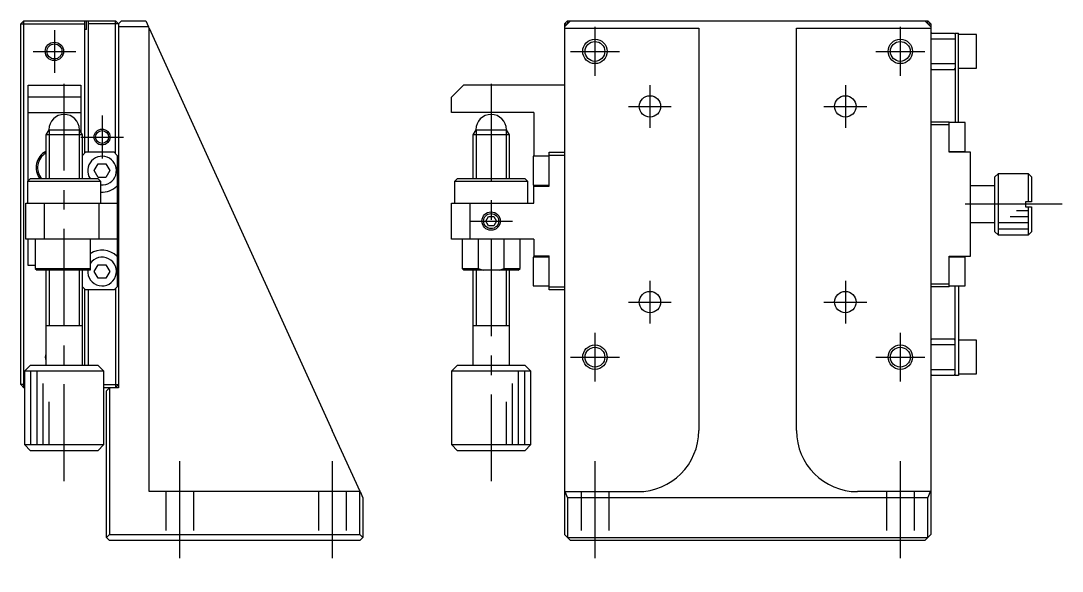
# Model space of a CAD drawing. Extents: x 0 to 351, y -8 to 250.
# Drawn here: x 180 to 350.5, y 82.4 to 172.4 of the extents above; entities that cross this region are included whole.
import ezdxf

# ---------------------------------------------------------------- set-up
doc = ezdxf.new("R2010")
doc.units = 0
doc.header["$LTSCALE"] = 0.5
doc.linetypes.add('CENTER', pattern=[50.8, 31.75, -6.35, 6.35, -6.35])
doc.linetypes.add('DASHED', pattern=[19.05, 12.7, -6.35])
for name, color, linetype in [('MSM_CENTER', 1, 'CENTER'), ('MSM_CONTINUOUS', 7, 'CONTINUOUS'), ('MSM_DASHED', 4, 'DASHED'), ('MSM_NARROW', 5, 'CONTINUOUS')]:
    doc.layers.add(name, color=color, linetype=linetype)

msp = doc.modelspace()

# ---------------------------------------------------------------- linework, layer by layer
at = {"layer": 'MSM_CENTER'}
for p, q in [((185.5, 170.905071), (185.5, 163.905071)), ((274, 171.405071), (274, 163.405071)), ((324, 171.405071), (324, 163.405071)), ((182, 167.405071), (189, 167.405071)), ((270, 167.405071), (278, 167.405071)), ((320, 167.405071), (328, 167.405071)), ((187.1, 97.105071), (187.1, 162.105071)), ((257, 162.105071), (257, 97.105071)), ((283, 161.905071), (283, 154.905071)), ((315, 161.905071), (315, 154.905071)), ((193.3, 156.905071), (193.3, 149.905071)), ((279.5, 158.405071), (286.5, 158.405071)), ((311.5, 158.405071), (318.5, 158.405071)), ((189.8, 153.405071), (196.8, 153.405071)), ((350.5, 142.405071), (332.5, 142.405071)), ((253.5, 139.655071), (260.5, 139.655071)), ((283, 129.905071), (283, 122.905071)), ((315, 129.905071), (315, 122.905071)), ((279.5, 126.405071), (286.5, 126.405071)), ((311.5, 126.405071), (318.5, 126.405071)), ((274, 121.405071), (274, 113.405071)), ((324, 121.405071), (324, 113.405071)), ((270, 117.405071), (278, 117.405071)), ((320, 117.405071), (328, 117.405071)), ((206, 100.405071), (206, 82.405071)), ((231, 100.405071), (231, 82.405071)), ((274, 100.405071), (274, 82.405071)), ((324, 100.405071), (324, 82.405071))]:
    msp.add_line(p, q, dxfattribs=at)
at = {"layer": 'MSM_CONTINUOUS'}
for p, q in [((180, 171.905071), (180.5, 172.405071)), ((180.5, 172.405071), (195.5, 172.405071)), ((180.5, 112.405071), (180.5, 172.405071)), ((190.5, 150.805071), (190.5, 172.405071)), ((190.75, 171.005071), (190.75, 172.405071)), ((191, 172.405071), (191, 150.905071)), ((195.5, 150.705071), (195.5, 172.405071)), ((195.5, 172.405071), (196, 171.905071)), ((196, 171.905071), (196.5, 172.405071)), ((196.5, 172.405071), (200.453352, 172.405071)), ((200.453352, 172.405071), (200.909078, 171.405071)), ((269.5, 172.405071), (269, 171.905071)), ((270, 172.405071), (269, 171.405071)), ((269.5, 172.405071), (269.5, 171.905071)), ((269.5, 172.405071), (328.5, 172.405071)), ((329, 171.405071), (328, 172.405071)), ((328.5, 171.905071), (328.5, 172.405071)), ((329, 171.905071), (328.5, 172.405071)), ((180, 171.905071), (190.5, 171.905071)), ((180, 112.905071), (180, 171.905071)), ((190.75, 171.005071), (190.5, 171.005071)), ((196, 171.905071), (191, 171.905071)), ((196, 171.905071), (196, 112.405071)), ((200.909078, 171.405071), (196, 171.405071)), ((201, 171.205561), (200.909078, 171.405071)), ((201, 95.405071), (201, 171.205561)), ((201, 171.205561), (230.987011, 105.405071)), ((269, 171.905071), (269.5, 171.905071)), ((269, 171.905071), (269, 88.405071)), ((269, 171.205561), (291, 171.205561)), ((291, 171.205561), (291, 105.405071)), ((307, 171.205561), (329, 171.205561)), ((307, 105.405071), (307, 171.205561)), ((328.5, 171.905071), (329, 171.905071)), ((329, 171.905071), (329, 88.405071)), ((329.2, 170.405071), (329, 170.205071)), ((333, 169.405071), (329, 169.405071)), ((329.2, 170.405071), (332.8, 170.405071)), ((333, 170.205071), (332.8, 170.405071)), ((333, 170.405071), (333, 155.755071)), ((333, 170.405071), (333.5, 170.405071)), ((333.5, 155.755071), (333.5, 170.405071)), ((336.5, 170.155071), (333.5, 170.155071)), ((336.5, 164.655071), (336.5, 170.155071)), ((329, 165.405071), (333, 165.405071)), ((329, 164.605071), (329.2, 164.405071)), ((332.8, 164.405071), (329.2, 164.405071)), ((332.8, 164.405071), (333, 164.605071)), ((333.5, 164.655071), (336.5, 164.655071)), ((181.2, 161.905071), (189.8, 161.905071)), ((181.2, 146.205071), (181.2, 161.905071)), ((189.8, 161.905071), (189.8, 154.25866)), ((252.5, 161.905071), (250.5, 159.905071)), ((269, 161.905071), (252.5, 161.905071)), ((189.8, 159.905071), (181.2, 159.905071)), ((250.5, 157.405071), (250.5, 159.905071)), ((181.2, 157.405071), (189.8, 157.405071)), ((264, 157.405071), (250.5, 157.405071)), ((264, 157.405071), (264, 150.255071)), ((329, 155.905071), (332, 155.905071)), ((332, 155.405071), (329, 155.405071)), ((332, 150.905071), (332, 155.905071)), ((334.6, 155.755071), (332, 155.755071)), ((334.6, 151.055071), (334.6, 155.755071)), ((184.6, 154.605071), (184.1, 153.739045)), ((190.1, 153.739045), (184.1, 153.739045)), ((184.1, 153.739045), (184.1, 146.605071)), ((184.6, 154.605071), (189.6, 154.605071)), ((190.1, 153.739045), (189.6, 154.605071)), ((190.1, 146.605071), (190.1, 153.739045)), ((254.5, 154.605071), (254, 153.739045)), ((259.999877, 153.739045), (254, 153.739045)), ((254, 153.739045), (254, 146.60509)), ((254.5, 154.605071), (259.499897, 154.605071)), ((260, 153.739045), (259.5, 154.605071)), ((260, 146.60509), (260, 153.739045)), ((190.6, 150.905071), (190.1, 150.405071)), ((195.3, 150.905071), (190.6, 150.905071)), ((195.8, 150.405071), (195.3, 150.905071)), ((195.8, 150.405071), (195.8, 128.905071)), ((263.9, 150.255071), (263.9, 145.555071)), ((266.5, 150.255071), (263.9, 150.255071)), ((266.5, 145.357543), (266.5, 150.905071)), ((266.5, 150.905071), (269, 150.905071)), ((269, 150.405071), (266.5, 150.405071)), ((332, 151.055071), (334.6, 151.055071)), ((335.5, 150.905071), (332, 150.905071)), ((333, 150.905071), (333, 151.055071)), ((333.5, 150.905071), (333.5, 151.055071)), ((335.5, 133.905071), (335.5, 150.905071)), ((192.029829, 147.905071), (192.664915, 149.005071)), ((192.664915, 149.005071), (193.935085, 149.005071)), ((193.935085, 149.005071), (194.570171, 147.905071)), ((192.664915, 146.805071), (192.029829, 147.905071)), ((193.935085, 146.805071), (192.664915, 146.805071)), ((194.570171, 147.905071), (193.935085, 146.805071)), ((340, 147.405071), (339.5, 146.905071)), ((339.5, 137.905071), (339.5, 146.905071)), ((340, 147.405071), (340, 137.405071)), ((345, 147.405071), (340, 147.405071)), ((345, 142.805071), (345, 147.405071)), ((345.5, 146.905071), (345, 147.405071)), ((345.5, 146.905071), (345.5, 142.805071)), ((181.6, 146.605071), (181.1, 146.105071)), ((193.1, 146.105071), (181.1, 146.105071)), ((181.1, 146.105071), (181.1, 142.605071)), ((181.6, 146.605071), (192.6, 146.605071)), ((193.1, 146.105071), (192.6, 146.605071)), ((193.1, 142.605071), (193.1, 146.105071)), ((195.8, 145.357543), (195.730821, 145.386915)), ((251.5, 146.605071), (251, 146.105071)), ((263, 146.105071), (251, 146.105071)), ((251, 146.105071), (251, 142.605071)), ((251.5, 146.605071), (262.5, 146.605071)), ((263, 146.105071), (262.5, 146.605071)), ((263, 142.605071), (263, 146.105071)), ((263.9, 145.555071), (266.5, 145.555071)), ((264, 142.605071), (264, 145.555071)), ((264, 145.386915), (266.5, 145.386915)), ((266.5, 145.357543), (264, 145.357543)), ((339.5, 145.405071), (335.5, 145.405071)), ((180.8, 136.705071), (180.8, 142.605071)), ((180.8, 142.605071), (195.8, 142.605071)), ((183.8, 142.605071), (183.8, 136.705071)), ((192.8, 136.705071), (192.8, 142.605071)), ((250.5, 136.705071), (250.5, 142.605071)), ((250.5, 142.605071), (264, 142.605071)), ((253.5, 142.605071), (253.5, 136.705071)), ((345.5, 142.805071), (344.5, 142.805071)), ((344.5, 142.805071), (344.5, 142.005071)), ((344.5, 142.005071), (345.5, 142.005071)), ((345, 137.405071), (345, 142.005071)), ((345.5, 142.005071), (345.5, 137.905071)), ((256.133975, 139.655071), (256.566987, 140.405071)), ((256.566987, 140.405071), (257.433013, 140.405071)), ((257.433013, 140.405071), (257.866025, 139.655071)), ((256.566987, 138.905071), (256.133975, 139.655071)), ((257.433013, 138.905071), (256.566987, 138.905071)), ((257.866025, 139.655071), (257.433013, 138.905071)), ((335.5, 139.405071), (339.5, 139.405071)), ((195.8, 136.705071), (180.8, 136.705071)), ((181.2, 132.405071), (181.2, 136.705071)), ((182.35, 136.705071), (182.35, 131.905071)), ((191.35, 136.705071), (191.35, 131.605071)), ((264, 136.705071), (250.5, 136.705071)), ((252.25, 136.705071), (252.25, 131.905071)), ((254.87868, 136.705071), (254.87868, 131.905071)), ((259.12132, 131.905071), (259.12132, 136.705071)), ((261.75, 131.905071), (261.75, 136.705071)), ((264, 136.705071), (264, 133.755071)), ((339.5, 137.905071), (340, 137.405071)), ((340, 137.405071), (345, 137.405071)), ((345, 137.405071), (345.5, 137.905071)), ((195.730821, 133.923226), (195.8, 133.952598)), ((263.9, 133.755071), (263.9, 129.055071)), ((266.5, 133.755071), (263.9, 133.755071)), ((264, 133.952598), (266.5, 133.952598)), ((266.5, 133.923226), (264, 133.923226)), ((266.5, 128.405071), (266.5, 133.952598)), ((332, 133.905071), (335.5, 133.905071)), ((332, 128.905071), (332, 133.905071)), ((334.6, 133.755071), (332, 133.755071)), ((333, 133.755071), (333, 133.905071)), ((333.5, 133.755071), (333.5, 133.905071)), ((334.6, 129.055071), (334.6, 133.755071)), ((182.35, 132.405071), (181.2, 132.405071)), ((182.35, 131.905071), (191.35, 131.905071)), ((182.35, 131.905071), (182.65, 131.605071)), ((191.35, 131.605071), (182.65, 131.605071)), ((184.1, 131.605071), (184.1, 116.105071)), ((190.1, 116.105071), (190.1, 131.605071)), ((192.029829, 131.405071), (192.664915, 132.505071)), ((192.664915, 130.305071), (192.029829, 131.405071)), ((192.664915, 132.505071), (193.935085, 132.505071)), ((193.935085, 132.505071), (194.570171, 131.405071)), ((194.570171, 131.405071), (193.935085, 130.305071)), ((252.25, 131.905071), (254.87868, 131.905071)), ((252.25, 131.905071), (252.55, 131.605071)), ((261.45, 131.605071), (252.55, 131.605071)), ((254, 131.605051), (254, 116.105071)), ((254.87868, 131.905071), (255.680909, 131.605071)), ((258.319091, 131.605071), (259.12132, 131.905071)), ((259.12132, 131.905071), (261.75, 131.905071)), ((260, 116.105071), (260, 131.605051)), ((261.45, 131.605071), (261.75, 131.905071)), ((193.935085, 130.305071), (192.664915, 130.305071)), ((190.1, 128.905071), (190.6, 128.405071)), ((190.5, 116.105071), (190.5, 128.505071)), ((195.3, 128.405071), (190.6, 128.405071)), ((191, 128.405071), (191, 116.105071)), ((195.3, 128.405071), (195.8, 128.905071)), ((195.5, 128.605071), (195.5, 112.405071)), ((263.9, 129.055071), (266.5, 129.055071)), ((266.5, 128.905071), (269, 128.905071)), ((269, 128.405071), (266.5, 128.405071)), ((329, 129.405071), (332, 129.405071)), ((332, 128.905071), (329, 128.905071)), ((332, 129.055071), (334.6, 129.055071)), ((333, 114.405071), (333, 129.055071)), ((333.5, 129.055071), (333.5, 114.405071)), ((184.099995, 122.605071), (190.100005, 122.605071)), ((253.999995, 122.605071), (260.000005, 122.605071)), ((329, 120.205071), (329.2, 120.405071)), ((333, 119.405071), (329, 119.405071)), ((329.2, 120.405071), (332.8, 120.405071)), ((333, 120.205071), (332.8, 120.405071)), ((336.5, 120.155071), (333.5, 120.155071)), ((336.5, 114.655071), (336.5, 120.155071)), ((181.6, 116.105071), (180.6, 115.105071)), ((181.6, 116.105071), (192.6, 116.105071)), ((193.6, 115.105071), (192.6, 116.105071)), ((251.5, 116.105071), (250.5, 115.105071)), ((251.5, 116.105071), (262.5, 116.105071)), ((263.5, 115.105071), (262.5, 116.105071)), ((193.6, 115.105071), (180.6, 115.105071)), ((180.6, 115.105071), (180.6, 103.105071)), ((193.6, 103.105071), (193.6, 115.105071)), ((263.5, 115.105071), (250.5, 115.105071)), ((250.5, 115.105071), (250.5, 103.105071)), ((263.5, 103.105071), (263.5, 115.105071)), ((329, 115.405071), (333, 115.405071)), ((329, 114.605071), (329.2, 114.405071)), ((332.8, 114.405071), (329.2, 114.405071)), ((332.8, 114.405071), (333, 114.605071)), ((333.5, 114.405071), (333, 114.405071)), ((333.5, 114.655071), (336.5, 114.655071)), ((180.6, 112.905071), (180, 112.905071)), ((180.5, 112.405071), (180, 112.905071)), ((193.6, 112.905071), (196, 112.905071)), ((195.5, 112.405071), (196, 112.905071)), ((180.6, 112.405071), (180.5, 112.405071)), ((196, 112.405071), (193.6, 112.405071)), ((194, 111.905071), (194.5, 112.405071)), ((194, 87.905071), (194, 111.905071)), ((194.5, 112.405071), (194.5, 88.405071)), ((235.544274, 95.405071), (230.987011, 105.405071)), ((180.6, 103.105071), (193.6, 103.105071)), ((180.6, 103.105071), (181.6, 102.105071)), ((192.6, 102.105071), (193.6, 103.105071)), ((250.5, 103.105071), (263.5, 103.105071)), ((250.5, 103.105071), (251.5, 102.105071)), ((262.5, 102.105071), (263.5, 103.105071)), ((192.6, 102.105071), (181.6, 102.105071)), ((262.5, 102.105071), (251.5, 102.105071)), ((235.544274, 95.405071), (201, 95.405071)), ((235.5, 88.405071), (235.5, 95.405071)), ((235.544274, 95.405071), (236, 94.405071)), ((236, 94.405071), (236, 87.905071)), ((269, 95.405071), (281, 95.405071)), ((269.044274, 95.405071), (269.5, 94.405071)), ((269.5, 94.405071), (269.5, 87.905071)), ((328.5, 94.405071), (269.5, 94.405071)), ((329, 95.405071), (317, 95.405071)), ((328.5, 94.405071), (328.955726, 95.405071)), ((328.5, 87.905071), (328.5, 94.405071)), ((194.5, 88.405071), (194, 87.905071)), ((194, 87.905071), (194.5, 87.405071)), ((194.5, 88.405071), (235.5, 88.405071)), ((235.5, 87.405071), (194.5, 87.405071)), ((236, 87.905071), (235.5, 88.405071)), ((235.5, 87.405071), (236, 87.905071)), ((269, 88.405071), (270, 87.405071)), ((269.5, 87.905071), (328.5, 87.905071)), ((328, 87.405071), (270, 87.405071)), ((329, 88.405071), (328, 87.405071))]:
    msp.add_line(p, q, dxfattribs=at)
for centre, radius in [((274, 167.405071), 1.621), ((324, 167.405071), 1.621), ((185.5, 167.405071), 1.2295), ((283, 158.405071), 1.75), ((315, 158.405071), 1.75), ((193.3, 153.405071), 1.0565), ((257, 139.655071), 1.5), ((283, 126.405071), 1.75), ((315, 126.405071), 1.75), ((274, 117.405071), 1.621), ((324, 117.405071), 1.621)]:
    msp.add_circle(centre, radius, dxfattribs=at)
for centre, radius, start, end in [((187.1, 154.605071), 2.5, 0, 180), ((257, 154.605071), 2.5, 0, 180), ((185.5, 148.405071), 3, 117.818139, 216.869898), ((193.3, 147.905071), 2.35, 265.117858, 213.58621524), ((193.3, 147.905071), 3.5, 266.724171, 313.989014), ((193.3, 131.405071), 3.5, 46.010986, 123.858437), ((193.3, 131.405071), 2.35, 175.117858, 146.07689007), ((281, 105.405071), 10, 270, 0), ((317, 105.405071), 10, 180, 270)]:
    msp.add_arc(centre, radius, start, end, dxfattribs=at)
at = {"layer": 'MSM_DASHED'}
for p, q in [((203.75, 95.405071), (203.75, 87.405071)), ((208.25, 95.405071), (208.25, 87.405071)), ((228.75, 95.405071), (228.75, 87.405071)), ((233.25, 95.405071), (233.25, 87.405071)), ((271.75, 95.405071), (271.75, 87.405071)), ((276.25, 95.405071), (276.25, 87.405071)), ((321.75, 95.405071), (321.75, 87.405071)), ((326.25, 95.405071), (326.25, 87.405071))]:
    msp.add_line(p, q, dxfattribs=at)
at = {"layer": 'MSM_NARROW'}
for p, q in [((184.6415, 154.605071), (184.6415, 146.605071)), ((189.5585, 154.605071), (189.5585, 146.605071)), ((254.541449, 154.605071), (254.541449, 146.605071)), ((259.458448, 154.605071), (259.458448, 146.605071)), ((342, 140.405071), (345, 140.405071)), ((343, 141.405071), (345, 141.405071)), ((340, 139.405071), (345, 139.405071)), ((340, 138.405071), (345, 138.405071)), ((184.6415, 131.605071), (184.6415, 122.605071)), ((189.5585, 131.605071), (189.5585, 122.605071)), ((254.541449, 131.605071), (254.541449, 122.605071)), ((259.458448, 131.605071), (259.458448, 122.605071)), ((181.6, 115.105071), (181.6, 103.105071)), ((182.6, 115.105071), (182.6, 103.105071)), ((261.5, 103.105071), (261.5, 115.105071)), ((262.5, 103.105071), (262.5, 115.105071)), ((183.6, 113.105071), (183.6, 103.105071)), ((260.5, 103.105071), (260.5, 113.105071)), ((184.6, 110.105071), (184.6, 103.105071)), ((259.5, 103.105071), (259.5, 110.105071))]:
    msp.add_line(p, q, dxfattribs=at)
for centre, radius in [((185.5, 167.405071), 1.5), ((274, 167.405071), 2), ((324, 167.405071), 2), ((193.3, 153.405071), 1.3), ((257, 139.655071), 1.2295), ((274, 117.405071), 2), ((324, 117.405071), 2)]:
    msp.add_circle(centre, radius, dxfattribs=at)
for centre, radius, start, end in [((185.5, 148.405071), 2.75, 120.603295, 220.885193), ((185.5, 117.405071), 1.5, 158.96053, 201.03947)]:
    msp.add_arc(centre, radius, start, end, dxfattribs=at)

doc.saveas('drawing.dxf')
